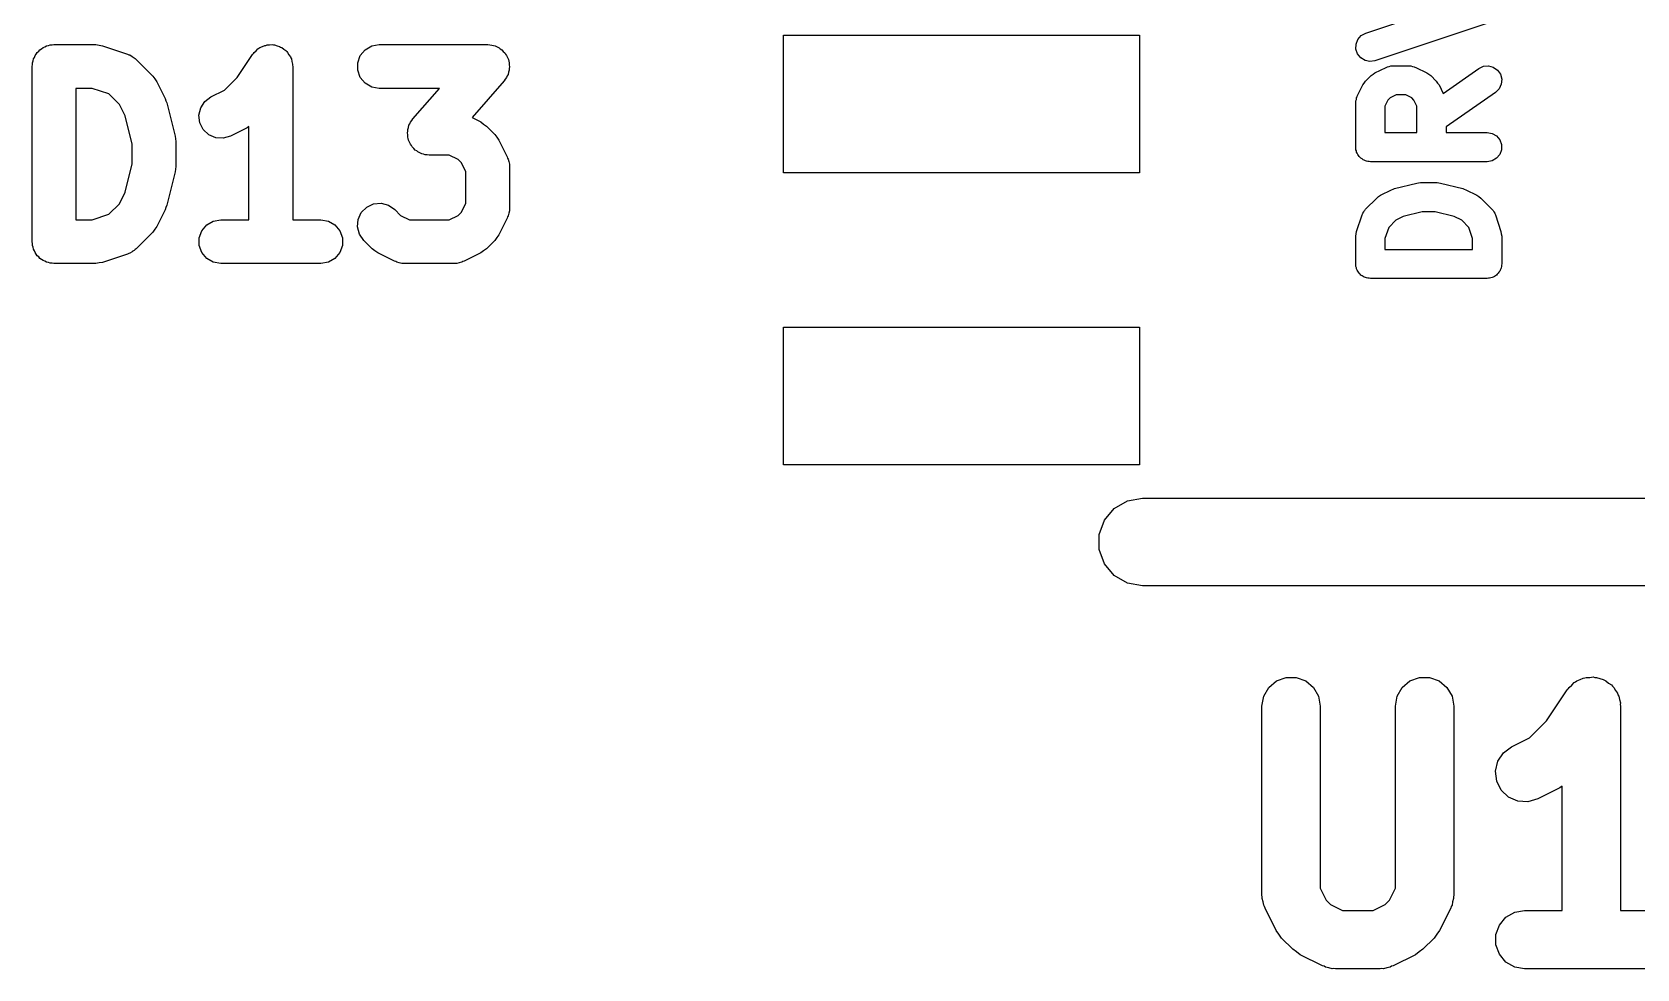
# Model space of a CAD drawing. Extents: x 51 to 137, y -158 to -25.
# Drawn here: x 84.96 to 91.94, y -45.43 to -41.35 of the extents above; entities that cross this region are included whole.
import ezdxf

# ---------------------------------------------------------------- set-up
doc = ezdxf.new("R2010")
doc.units = 0
doc.header["$MEASUREMENT"] = 0
doc.layers.add('BLACK', color=7, linetype='CONTINUOUS')

msp = doc.modelspace()

# ---------------------------------------------------------------- linework, layer by layer
at = {"layer": 'Black'}
for p, q in [((90.7607, -41.358), (91.088, -41.2489)), ((91.3089, -41.3092), (90.8009, -41.4785)), ((88.2269, -41.9659), (88.2269, -41.3665)), ((88.2269, -41.3665), (89.7763, -41.3665)), ((89.7763, -41.3665), (89.7763, -41.9659)), ((90.7186, -41.4055), (90.7267, -41.385)), ((90.7267, -41.385), (90.7413, -41.3685)), ((90.7413, -41.3685), (90.7607, -41.358)), ((84.9628, -41.4785), (84.9642, -41.4703)), ((84.9642, -41.4703), (84.9684, -41.4631)), ((84.9684, -41.4631), (84.9712, -41.4553)), ((84.9712, -41.4553), (84.9766, -41.4489)), ((84.9766, -41.4489), (84.9807, -41.4417)), ((84.9807, -41.4417), (84.9871, -41.4363)), ((84.9871, -41.4363), (84.9925, -41.4299)), ((84.9925, -41.4299), (84.9997, -41.4258)), ((84.9997, -41.4258), (85.0061, -41.4204)), ((85.0061, -41.4204), (85.0139, -41.4176)), ((85.0139, -41.4176), (85.0211, -41.4134)), ((85.0211, -41.4134), (85.0293, -41.412)), ((85.0293, -41.412), (85.0372, -41.4091)), ((85.0372, -41.4091), (85.0455, -41.4091)), ((85.0455, -41.4091), (85.0537, -41.4077)), ((85.0537, -41.4077), (85.2351, -41.4077)), ((85.2351, -41.4077), (85.2502, -41.4103)), ((85.2502, -41.4103), (85.2653, -41.4126)), ((85.2653, -41.4126), (85.3741, -41.4488)), ((85.3741, -41.4488), (85.3789, -41.4515)), ((85.3789, -41.4515), (85.3843, -41.4529)), ((85.3843, -41.4529), (85.3934, -41.4593)), ((85.3934, -41.4593), (85.4032, -41.4646)), ((85.4032, -41.4646), (85.4069, -41.4687)), ((85.4069, -41.4687), (85.4114, -41.4718)), ((85.4114, -41.4718), (85.4839, -41.5444)), ((85.8505, -41.5511), (85.9179, -41.4501)), ((85.9179, -41.4501), (85.9215, -41.4463)), ((85.9215, -41.4463), (85.9242, -41.4417)), ((85.9242, -41.4417), (85.9329, -41.4344)), ((85.9329, -41.4344), (85.9407, -41.4262)), ((85.9407, -41.4262), (85.9455, -41.4238)), ((85.9455, -41.4238), (85.9495, -41.4204)), ((85.9495, -41.4204), (85.9602, -41.4165)), ((85.9602, -41.4165), (85.9704, -41.4115)), ((85.9704, -41.4115), (85.9756, -41.4109)), ((85.9756, -41.4109), (85.9806, -41.4091)), ((85.9806, -41.4091), (85.992, -41.4091)), ((85.992, -41.4091), (86.0033, -41.4079)), ((86.0033, -41.4079), (86.0084, -41.4091)), ((86.0084, -41.4091), (86.0137, -41.4091)), ((86.0137, -41.4091), (86.0244, -41.413)), ((86.0244, -41.413), (86.0354, -41.4157)), ((86.0354, -41.4157), (86.0398, -41.4186)), ((86.0398, -41.4186), (86.0448, -41.4204)), ((86.0448, -41.4204), (86.0535, -41.4277)), ((86.0535, -41.4277), (86.0629, -41.434)), ((86.0629, -41.434), (86.0661, -41.4383)), ((86.0661, -41.4383), (86.0701, -41.4417)), ((86.0701, -41.4417), (86.0758, -41.4515)), ((86.0758, -41.4515), (86.0825, -41.4607)), ((86.0825, -41.4607), (86.084, -41.4658)), ((86.084, -41.4658), (86.0866, -41.4703)), ((86.0866, -41.4703), (86.0886, -41.4815)), ((86.3751, -41.4864), (86.3864, -41.4553)), ((86.3864, -41.4553), (86.4076, -41.4299)), ((86.4076, -41.4299), (86.4363, -41.4134)), ((86.4363, -41.4134), (86.4689, -41.4077)), ((86.4689, -41.4077), (86.9406, -41.4077)), ((86.9406, -41.4077), (86.9497, -41.4093)), ((86.9497, -41.4093), (86.959, -41.4095)), ((86.959, -41.4095), (86.9659, -41.4121)), ((86.9659, -41.4121), (86.9731, -41.4134)), ((86.9731, -41.4134), (86.9812, -41.4181)), ((86.9812, -41.4181), (86.9899, -41.4214)), ((86.9899, -41.4214), (86.9954, -41.4263)), ((86.9954, -41.4263), (87.0018, -41.4299)), ((87.0018, -41.4299), (87.0078, -41.4371)), ((87.0078, -41.4371), (87.0148, -41.4432)), ((87.0148, -41.4432), (87.0183, -41.4497)), ((87.0183, -41.4497), (87.0231, -41.4553)), ((87.0231, -41.4553), (87.0262, -41.464)), ((87.0262, -41.464), (87.0307, -41.4722)), ((87.0307, -41.4722), (87.0319, -41.4795)), ((90.718, -41.4276), (90.7186, -41.4055)), ((90.725, -41.4485), (90.718, -41.4276)), ((90.7387, -41.4658), (90.725, -41.4485)), ((90.7575, -41.4773), (90.7387, -41.4658)), ((84.9585, -41.5029), (84.9599, -41.4947)), ((84.9585, -42.2649), (84.9585, -41.5029)), ((84.9599, -41.4864), (84.9628, -41.4785)), ((84.9599, -41.4947), (84.9599, -41.4864)), ((86.0886, -41.4815), (86.0918, -41.4924)), ((86.0918, -41.4924), (86.0915, -41.4977)), ((86.0915, -41.4977), (86.0924, -41.5029)), ((86.0924, -41.5029), (86.0924, -42.1697)), ((86.3751, -41.5195), (86.3751, -41.4864)), ((86.3864, -41.5505), (86.3751, -41.5195)), ((87.0294, -41.5373), (87.0256, -41.5436)), ((87.0312, -41.5282), (87.0294, -41.5373)), ((87.0344, -41.5195), (87.0312, -41.5282)), ((87.0319, -41.4795), (87.0344, -41.4864)), ((87.0344, -41.4864), (87.0344, -41.4957)), ((87.0344, -41.4957), (87.0358, -41.5049)), ((87.0358, -41.5049), (87.0344, -41.5121)), ((87.0344, -41.5121), (87.0344, -41.5195)), ((90.7791, -41.4817), (90.7575, -41.4773)), ((90.8009, -41.4785), (90.7791, -41.4817)), ((90.7843, -41.5427), (90.7926, -41.5368)), ((90.7926, -41.5368), (90.8008, -41.5308)), ((90.8008, -41.5308), (90.8492, -41.5066)), ((90.8492, -41.5066), (90.8527, -41.5055)), ((90.8527, -41.5055), (90.8559, -41.5037)), ((90.8559, -41.5037), (90.8632, -41.5024)), ((90.8632, -41.5024), (90.8703, -41.5003)), ((90.8703, -41.5003), (90.874, -41.5005)), ((90.874, -41.5005), (90.8776, -41.4999)), ((90.8776, -41.4999), (90.9501, -41.4999)), ((90.9501, -41.4999), (90.9537, -41.5005)), ((90.9537, -41.5005), (90.9574, -41.5003)), ((90.9574, -41.5003), (90.9645, -41.5024)), ((90.9645, -41.5024), (90.9719, -41.5037)), ((90.9719, -41.5037), (90.975, -41.5055)), ((90.975, -41.5055), (90.9785, -41.5066)), ((90.9785, -41.5066), (91.0269, -41.5308)), ((91.0269, -41.5308), (91.0351, -41.5369)), ((91.0351, -41.5369), (91.0434, -41.5427)), ((91.0977, -41.6197), (91.2524, -41.5114)), ((91.2524, -41.5114), (91.2724, -41.5021)), ((91.2724, -41.5021), (91.2944, -41.5001)), ((91.2944, -41.5001), (91.3157, -41.5058)), ((91.3157, -41.5058), (91.3337, -41.5185)), ((91.3337, -41.5185), (91.3464, -41.5366)), ((91.3464, -41.5366), (91.3521, -41.5579)), ((85.2197, -41.5982), (85.149, -41.5982)), ((85.149, -41.5982), (85.149, -42.1697)), ((85.2925, -41.6225), (85.2197, -41.5982)), ((85.4839, -41.5444), (85.4927, -41.5569)), ((85.4927, -41.5569), (85.5018, -41.5692)), ((85.5018, -41.5692), (85.5381, -41.6417)), ((85.7368, -41.6354), (85.7956, -41.6061)), ((85.7956, -41.6061), (85.8505, -41.5511)), ((86.4076, -41.5759), (86.3864, -41.5505)), ((86.4363, -41.5924), (86.4076, -41.5759)), ((86.4689, -41.5982), (86.4363, -41.5924)), ((86.7307, -41.5982), (86.4689, -41.5982)), ((86.6149, -41.7305), (86.7307, -41.5982)), ((87.0123, -41.5656), (86.8726, -41.7253)), ((87.0171, -41.5577), (87.0123, -41.5656)), ((87.0231, -41.5505), (87.0171, -41.5577)), ((87.0256, -41.5436), (87.0231, -41.5505)), ((90.724, -41.6318), (90.7482, -41.5834)), ((90.7482, -41.5834), (90.7543, -41.5752)), ((90.7543, -41.5752), (90.7601, -41.5669)), ((90.7601, -41.5669), (90.7843, -41.5427)), ((91.0434, -41.5427), (91.0676, -41.5669)), ((91.0676, -41.5669), (91.0734, -41.5752)), ((91.0734, -41.5752), (91.0795, -41.5834)), ((91.0795, -41.5834), (91.0977, -41.6197)), ((91.3408, -41.5998), (91.3252, -41.6154)), ((91.3501, -41.5798), (91.3408, -41.5998)), ((91.3521, -41.5579), (91.3501, -41.5798)), ((85.3383, -41.6682), (85.2925, -41.6225)), ((85.363, -41.7176), (85.3383, -41.6682)), ((85.5381, -41.6417), (85.541, -41.6517)), ((85.541, -41.6517), (85.5453, -41.6612)), ((85.5453, -41.6612), (85.5815, -41.8064)), ((85.692, -41.6827), (85.7103, -41.6551)), ((85.7103, -41.6551), (85.7368, -41.6354)), ((90.7173, -41.6602), (90.7179, -41.6565)), ((90.7173, -41.8537), (90.7173, -41.6602)), ((90.7177, -41.6529), (90.7198, -41.6458)), ((90.7179, -41.6565), (90.7177, -41.6529)), ((90.7198, -41.6458), (90.7211, -41.6384)), ((90.7211, -41.6384), (90.723, -41.6353)), ((90.723, -41.6353), (90.724, -41.6318)), ((90.8572, -41.6494), (90.8443, -41.6751)), ((90.8443, -41.6751), (90.8443, -41.7902)), ((90.8668, -41.6398), (90.8572, -41.6494)), ((90.8926, -41.6269), (90.8668, -41.6398)), ((90.9352, -41.6269), (90.8926, -41.6269)), ((90.9609, -41.6398), (90.9352, -41.6269)), ((90.9705, -41.6494), (90.9609, -41.6398)), ((90.9834, -41.6751), (90.9705, -41.6494)), ((90.9834, -41.7902), (90.9834, -41.6751)), ((91.3252, -41.6154), (91.1104, -41.7658)), ((85.3939, -41.8412), (85.363, -41.7176)), ((85.6843, -41.7149), (85.692, -41.6827)), ((85.6881, -41.7478), (85.6843, -41.7149)), ((85.7029, -41.7774), (85.6881, -41.7478)), ((86.6016, -41.7525), (86.6041, -41.7456)), ((86.6041, -41.7456), (86.6101, -41.7384)), ((86.6101, -41.7384), (86.6149, -41.7305)), ((86.8726, -41.7253), (86.9106, -41.7443)), ((86.9106, -41.7443), (86.9228, -41.7534)), ((85.5815, -41.8064), (85.5824, -41.818)), ((85.5824, -41.818), (85.5844, -41.8295)), ((85.7269, -41.8001), (85.7029, -41.7774)), ((85.7573, -41.8133), (85.7269, -41.8001)), ((85.7903, -41.8153), (85.7573, -41.8133)), ((85.822, -41.8058), (85.7903, -41.8153)), ((85.8946, -41.7695), (85.822, -41.8058)), ((85.9019, -41.7641), (85.8946, -41.7695)), ((85.9019, -42.1697), (85.9019, -41.7641)), ((86.5913, -41.7912), (86.5928, -41.784)), ((86.5928, -41.8004), (86.5913, -41.7912)), ((86.5928, -41.7767), (86.596, -41.7679)), ((86.5928, -41.784), (86.5928, -41.7767)), ((86.5928, -41.8097), (86.5928, -41.8004)), ((86.5953, -41.8166), (86.5928, -41.8097)), ((86.5964, -41.8239), (86.5953, -41.8166)), ((86.596, -41.7679), (86.5978, -41.7588)), ((86.5978, -41.7588), (86.6016, -41.7525)), ((86.9228, -41.7534), (86.9354, -41.7621)), ((86.9354, -41.7621), (86.9716, -41.7984)), ((86.9716, -41.7984), (86.9804, -41.8109)), ((86.9804, -41.8109), (86.9895, -41.8232)), ((90.8443, -41.7902), (90.9834, -41.7902)), ((91.1104, -41.7658), (91.1104, -41.7902)), ((91.1104, -41.7902), (91.2888, -41.7902)), ((91.2888, -41.7902), (91.3105, -41.794)), ((91.3105, -41.794), (91.3296, -41.805)), ((91.3296, -41.805), (91.3438, -41.8219)), ((85.3939, -41.9266), (85.3939, -41.8412)), ((85.5844, -41.8295), (85.5844, -41.9383)), ((86.6009, -41.8321), (86.5964, -41.8239)), ((86.6041, -41.8408), (86.6009, -41.8321)), ((86.6088, -41.8465), (86.6041, -41.8408)), ((86.6124, -41.8529), (86.6088, -41.8465)), ((86.6194, -41.859), (86.6124, -41.8529)), ((86.6253, -41.8662), (86.6194, -41.859)), ((86.6317, -41.8698), (86.6253, -41.8662)), ((86.6372, -41.8747), (86.6317, -41.8698)), ((86.6459, -41.8781), (86.6372, -41.8747)), ((86.654, -41.8827), (86.6459, -41.8781)), ((86.6612, -41.884), (86.654, -41.8827)), ((86.6681, -41.8866), (86.6612, -41.884)), ((86.6774, -41.8868), (86.6681, -41.8866)), ((86.6866, -41.8884), (86.6774, -41.8868)), ((86.7729, -41.8884), (86.6866, -41.8884)), ((86.8116, -41.9078), (86.7729, -41.8884)), ((86.9895, -41.8232), (87.0258, -41.8957)), ((90.7183, -41.8591), (90.7173, -41.8537)), ((90.7183, -41.8647), (90.7183, -41.8591)), ((90.7202, -41.8699), (90.7183, -41.8647)), ((90.7211, -41.8754), (90.7202, -41.8699)), ((90.7239, -41.8802), (90.7211, -41.8754)), ((90.7258, -41.8854), (90.7239, -41.8802)), ((90.7294, -41.8897), (90.7258, -41.8854)), ((90.7322, -41.8945), (90.7294, -41.8897)), ((91.3438, -41.8854), (91.3296, -41.9023)), ((91.3438, -41.8219), (91.3513, -41.8426)), ((91.3513, -41.8647), (91.3438, -41.8854)), ((91.3513, -41.8426), (91.3513, -41.8647)), ((85.363, -42.0502), (85.3939, -41.9266)), ((85.5815, -41.9614), (85.5453, -42.1066)), ((85.5824, -41.9498), (85.5815, -41.9614)), ((85.5844, -41.9383), (85.5824, -41.9498)), ((86.826, -41.9222), (86.8116, -41.9078)), ((86.8453, -41.9608), (86.826, -41.9222)), ((86.8453, -42.0973), (86.8453, -41.9608)), ((87.0258, -41.8957), (87.0273, -41.901)), ((87.0273, -41.901), (87.0301, -41.9058)), ((87.0301, -41.9058), (87.032, -41.9168)), ((87.032, -41.9168), (87.0352, -41.9275)), ((87.0352, -41.9275), (87.0349, -41.9329)), ((87.0349, -41.9329), (87.0358, -41.9383)), ((87.0358, -41.9383), (87.0358, -42.1198)), ((90.7364, -41.8981), (90.7322, -41.8945)), ((90.74, -41.9023), (90.7364, -41.8981)), ((90.7448, -41.9051), (90.74, -41.9023)), ((90.7491, -41.9087), (90.7448, -41.9051)), ((90.7543, -41.9106), (90.7491, -41.9087)), ((90.7591, -41.9133), (90.7543, -41.9106)), ((90.7646, -41.9143), (90.7591, -41.9133)), ((90.7698, -41.9162), (90.7646, -41.9143)), ((90.7753, -41.9162), (90.7698, -41.9162)), ((90.7808, -41.9172), (90.7753, -41.9162)), ((91.2888, -41.9172), (90.7808, -41.9172)), ((91.3105, -41.9133), (91.2888, -41.9172)), ((91.3296, -41.9023), (91.3105, -41.9133)), ((89.7763, -41.9659), (88.2269, -41.9659)), ((90.8864, -42.034), (90.9831, -42.0098)), ((90.9831, -42.0098), (90.9909, -42.0092)), ((90.9909, -42.0092), (90.9985, -42.0079)), ((90.9985, -42.0079), (91.0711, -42.0079)), ((91.0711, -42.0079), (91.0787, -42.0092)), ((91.0787, -42.0092), (91.0865, -42.0098)), ((91.0865, -42.0098), (91.1833, -42.034)), ((85.2925, -42.1454), (85.3383, -42.0996)), ((85.3383, -42.0996), (85.363, -42.0502)), ((86.4142, -42.1143), (86.4442, -42.1003)), ((86.4442, -42.1003), (86.4772, -42.0975)), ((86.4772, -42.0975), (86.5091, -42.106)), ((86.826, -42.1359), (86.8453, -42.0973)), ((90.7601, -42.1233), (90.8085, -42.0749)), ((90.8085, -42.0749), (90.8168, -42.069)), ((90.8168, -42.069), (90.825, -42.063)), ((90.825, -42.063), (90.8734, -42.0388)), ((90.8734, -42.0388), (90.88, -42.0368)), ((90.88, -42.0368), (90.8864, -42.034)), ((91.1833, -42.034), (91.1896, -42.0368)), ((91.1896, -42.0368), (91.1963, -42.0388)), ((91.1963, -42.0388), (91.2446, -42.063)), ((91.2446, -42.063), (91.2528, -42.069)), ((91.2528, -42.069), (91.2611, -42.0749)), ((91.2611, -42.0749), (91.3095, -42.1233)), ((85.149, -42.1697), (85.2197, -42.1697)), ((85.2197, -42.1697), (85.2925, -42.1454)), ((85.5381, -42.1261), (85.5018, -42.1987)), ((85.541, -42.1161), (85.5381, -42.1261)), ((85.5453, -42.1066), (85.541, -42.1161)), ((85.7469, -42.1754), (85.7794, -42.1697)), ((85.7794, -42.1697), (85.9019, -42.1697)), ((86.0924, -42.1697), (86.2149, -42.1697)), ((86.2149, -42.1697), (86.2474, -42.1754)), ((86.374, -42.2006), (86.3769, -42.1677)), ((86.3769, -42.1677), (86.3908, -42.1377)), ((86.3908, -42.1377), (86.4142, -42.1143)), ((86.5091, -42.106), (86.5362, -42.125)), ((86.5362, -42.125), (86.5616, -42.1503)), ((86.5616, -42.1503), (86.6002, -42.1697)), ((86.6002, -42.1697), (86.7729, -42.1697)), ((86.7729, -42.1697), (86.8116, -42.1503)), ((86.8116, -42.1503), (86.826, -42.1359)), ((87.0258, -42.1624), (86.9895, -42.2349)), ((87.0273, -42.1571), (87.0258, -42.1624)), ((87.0301, -42.1523), (87.0273, -42.1571)), ((87.032, -42.1414), (87.0301, -42.1523)), ((87.0352, -42.1307), (87.032, -42.1414)), ((87.0358, -42.1198), (87.0349, -42.1252)), ((87.0349, -42.1252), (87.0352, -42.1307)), ((90.7206, -42.2206), (90.7448, -42.1481)), ((90.7448, -42.1481), (90.7465, -42.1448)), ((90.7465, -42.1448), (90.7475, -42.1413)), ((90.7475, -42.1413), (90.7517, -42.1352)), ((90.7517, -42.1352), (90.7553, -42.1287)), ((90.7553, -42.1287), (90.758, -42.1263)), ((90.758, -42.1263), (90.7601, -42.1233)), ((90.9239, -42.1555), (90.891, -42.172)), ((91.0063, -42.1349), (90.9239, -42.1555)), ((91.0633, -42.1349), (91.0063, -42.1349)), ((91.1457, -42.1555), (91.0633, -42.1349)), ((91.1786, -42.172), (91.1457, -42.1555)), ((91.3095, -42.1233), (91.3116, -42.1262)), ((91.3116, -42.1262), (91.3144, -42.1287)), ((91.3144, -42.1287), (91.3179, -42.1352)), ((91.3179, -42.1352), (91.3222, -42.1413)), ((91.3222, -42.1413), (91.3231, -42.1449)), ((91.3231, -42.1449), (91.3249, -42.1481)), ((91.3249, -42.1481), (91.3491, -42.2206)), ((85.4839, -42.2234), (85.4114, -42.296)), ((85.4927, -42.2109), (85.4839, -42.2234)), ((85.5018, -42.1987), (85.4927, -42.2109)), ((85.6856, -42.2484), (85.6969, -42.2173)), ((85.6969, -42.2173), (85.7182, -42.1919)), ((85.7182, -42.1919), (85.7469, -42.1754)), ((86.2474, -42.1754), (86.2761, -42.1919)), ((86.2761, -42.1919), (86.2973, -42.2173)), ((86.2973, -42.2173), (86.3087, -42.2484)), ((86.3825, -42.2326), (86.374, -42.2006)), ((86.4015, -42.2597), (86.3825, -42.2326)), ((86.9895, -42.2349), (86.9804, -42.2472)), ((90.7173, -42.2407), (90.7191, -42.2307)), ((90.7173, -42.3617), (90.7173, -42.2407)), ((90.7191, -42.2307), (90.7206, -42.2206)), ((90.8605, -42.2025), (90.8443, -42.251)), ((90.891, -42.172), (90.8605, -42.2025)), ((91.2091, -42.2025), (91.1786, -42.172)), ((91.2253, -42.251), (91.2091, -42.2025)), ((91.3491, -42.2206), (91.3505, -42.2307)), ((91.3505, -42.2307), (91.3523, -42.2407)), ((91.3523, -42.2407), (91.3523, -42.3617)), ((84.9599, -42.2731), (84.9585, -42.2649)), ((84.9599, -42.2815), (84.9599, -42.2731)), ((84.9628, -42.2893), (84.9599, -42.2815)), ((84.9642, -42.2975), (84.9628, -42.2893)), ((84.9684, -42.3047), (84.9642, -42.2975)), ((84.9712, -42.3125), (84.9684, -42.3047)), ((85.3934, -42.3085), (85.3843, -42.315)), ((85.3939, -42.3083), (85.3934, -42.3085)), ((85.4032, -42.3032), (85.3939, -42.3083)), ((85.4069, -42.2991), (85.4032, -42.3032)), ((85.4114, -42.296), (85.4069, -42.2991)), ((85.6856, -42.2815), (85.6856, -42.2484)), ((85.6969, -42.3125), (85.6856, -42.2815)), ((86.3087, -42.2815), (86.2973, -42.3125)), ((86.3087, -42.2484), (86.3087, -42.2815)), ((86.4378, -42.296), (86.4015, -42.2597)), ((86.4503, -42.3047), (86.4378, -42.296)), ((86.4625, -42.3138), (86.4503, -42.3047)), ((86.9228, -42.3047), (86.9106, -42.3138)), ((86.9354, -42.296), (86.9228, -42.3047)), ((86.9716, -42.2597), (86.9354, -42.296)), ((86.9804, -42.2472), (86.9716, -42.2597)), ((90.8443, -42.251), (90.8443, -42.2982)), ((90.8443, -42.2982), (91.2253, -42.2982)), ((91.2253, -42.2982), (91.2253, -42.251)), ((84.9766, -42.3189), (84.9712, -42.3125)), ((84.9807, -42.3261), (84.9766, -42.3189)), ((84.9871, -42.3315), (84.9807, -42.3261)), ((84.9925, -42.3379), (84.9871, -42.3315)), ((84.9997, -42.342), (84.9925, -42.3379)), ((85.0061, -42.3474), (84.9997, -42.342)), ((85.0139, -42.3503), (85.0061, -42.3474)), ((85.0211, -42.3544), (85.0139, -42.3503)), ((85.0293, -42.3559), (85.0211, -42.3544)), ((85.0372, -42.3587), (85.0293, -42.3559)), ((85.0455, -42.3587), (85.0372, -42.3587)), ((85.0537, -42.3602), (85.0455, -42.3587)), ((85.2351, -42.3602), (85.0537, -42.3602)), ((85.2502, -42.3575), (85.2351, -42.3602)), ((85.2653, -42.3553), (85.2502, -42.3575)), ((85.3741, -42.319), (85.2653, -42.3553)), ((85.3789, -42.3164), (85.3741, -42.319)), ((85.3843, -42.315), (85.3789, -42.3164)), ((85.7182, -42.3379), (85.6969, -42.3125)), ((85.7469, -42.3544), (85.7182, -42.3379)), ((85.7794, -42.3602), (85.7469, -42.3544)), ((86.2149, -42.3602), (85.7794, -42.3602)), ((86.2474, -42.3544), (86.2149, -42.3602)), ((86.2761, -42.3379), (86.2474, -42.3544)), ((86.2973, -42.3125), (86.2761, -42.3379)), ((86.5351, -42.3501), (86.4625, -42.3138)), ((86.5404, -42.3517), (86.5351, -42.3501)), ((86.5451, -42.3544), (86.5404, -42.3517)), ((86.5561, -42.3564), (86.5451, -42.3544)), ((86.5668, -42.3595), (86.5561, -42.3564)), ((86.5723, -42.3592), (86.5668, -42.3595)), ((86.5777, -42.3602), (86.5723, -42.3592)), ((86.7954, -42.3602), (86.5777, -42.3602)), ((86.8008, -42.3592), (86.7954, -42.3602)), ((86.8063, -42.3595), (86.8008, -42.3592)), ((86.817, -42.3564), (86.8063, -42.3595)), ((86.828, -42.3544), (86.817, -42.3564)), ((86.8328, -42.3517), (86.828, -42.3544)), ((86.838, -42.3501), (86.8328, -42.3517)), ((86.9106, -42.3138), (86.838, -42.3501)), ((90.7183, -42.3671), (90.7173, -42.3617)), ((90.7183, -42.3727), (90.7183, -42.3671)), ((90.7202, -42.3779), (90.7183, -42.3727)), ((90.7211, -42.3834), (90.7202, -42.3779)), ((91.3494, -42.3779), (91.3485, -42.3834)), ((91.3513, -42.3727), (91.3494, -42.3779)), ((91.3523, -42.3617), (91.3513, -42.3671)), ((91.3513, -42.3671), (91.3513, -42.3727)), ((90.7239, -42.3882), (90.7211, -42.3834)), ((90.7258, -42.3934), (90.7239, -42.3882)), ((90.7294, -42.3977), (90.7258, -42.3934)), ((90.7322, -42.4025), (90.7294, -42.3977)), ((90.7364, -42.4061), (90.7322, -42.4025)), ((90.74, -42.4103), (90.7364, -42.4061)), ((90.7448, -42.4131), (90.74, -42.4103)), ((90.7491, -42.4167), (90.7448, -42.4131)), ((90.7543, -42.4186), (90.7491, -42.4167)), ((90.7591, -42.4213), (90.7543, -42.4186)), ((90.7646, -42.4223), (90.7591, -42.4213)), ((90.7698, -42.4242), (90.7646, -42.4223)), ((90.7753, -42.4242), (90.7698, -42.4242)), ((90.7808, -42.4252), (90.7753, -42.4242)), ((91.2888, -42.4252), (90.7808, -42.4252)), ((91.2943, -42.4242), (91.2888, -42.4252)), ((91.2998, -42.4242), (91.2943, -42.4242)), ((91.3051, -42.4223), (91.2998, -42.4242)), ((91.3105, -42.4213), (91.3051, -42.4223)), ((91.3153, -42.4186), (91.3105, -42.4213)), ((91.3206, -42.4167), (91.3153, -42.4186)), ((91.3248, -42.4131), (91.3206, -42.4167)), ((91.3296, -42.4103), (91.3248, -42.4131)), ((91.3332, -42.4061), (91.3296, -42.4103)), ((91.3375, -42.4025), (91.3332, -42.4061)), ((91.3402, -42.3977), (91.3375, -42.4025)), ((91.3438, -42.3934), (91.3402, -42.3977)), ((91.3457, -42.3882), (91.3438, -42.3934)), ((91.3485, -42.3834), (91.3457, -42.3882)), ((88.2269, -43.2359), (88.2269, -42.6365)), ((88.2269, -42.6365), (89.7763, -42.6365)), ((89.7763, -42.6365), (89.7763, -43.2359)), ((89.7763, -43.2359), (88.2269, -43.2359)), ((89.624, -43.4759), (89.6665, -43.4253)), ((89.6665, -43.4253), (89.7238, -43.3922)), ((89.7238, -43.3922), (89.789, -43.3807)), ((89.789, -43.3807), (93.599, -43.3807)), ((89.6014, -43.5381), (89.624, -43.4759)), ((89.6014, -43.6043), (89.6014, -43.5381)), ((89.624, -43.6664), (89.6014, -43.6043)), ((89.6665, -43.7171), (89.624, -43.6664)), ((89.7238, -43.7502), (89.6665, -43.7171)), ((89.789, -43.7617), (89.7238, -43.7502)), ((93.599, -43.7617), (89.789, -43.7617)), ((90.3388, -44.2032), (90.3726, -44.1748)), ((90.3726, -44.1748), (90.414, -44.1597)), ((90.414, -44.1597), (90.4581, -44.1597)), ((90.4581, -44.1597), (90.4996, -44.1748)), ((90.4996, -44.1748), (90.5334, -44.2032)), ((90.9194, -44.2032), (90.9532, -44.1748)), ((90.9532, -44.1748), (90.9946, -44.1597)), ((90.9946, -44.1597), (91.0387, -44.1597)), ((91.0387, -44.1597), (91.0802, -44.1748)), ((91.0802, -44.1748), (91.114, -44.2032)), ((91.6451, -44.2032), (91.6567, -44.1934)), ((91.6567, -44.1934), (91.6672, -44.1825)), ((91.6672, -44.1825), (91.6735, -44.1794)), ((91.6735, -44.1794), (91.6789, -44.1748)), ((91.6789, -44.1748), (91.6931, -44.1696)), ((91.6931, -44.1696), (91.7067, -44.1629)), ((91.7067, -44.1629), (91.7137, -44.1622)), ((91.7137, -44.1622), (91.7203, -44.1597)), ((91.7203, -44.1597), (91.7355, -44.1597)), ((91.7355, -44.1597), (91.7506, -44.1581)), ((91.7506, -44.1581), (91.7574, -44.1597)), ((91.7574, -44.1597), (91.7644, -44.1597)), ((91.7644, -44.1597), (91.7787, -44.1649)), ((91.7787, -44.1649), (91.7934, -44.1685)), ((91.7934, -44.1685), (91.7993, -44.1724)), ((91.7993, -44.1724), (91.8059, -44.1748)), ((91.8059, -44.1748), (91.8175, -44.1846)), ((91.8175, -44.1846), (91.8301, -44.193)), ((91.8301, -44.193), (91.8343, -44.1987)), ((90.3091, -44.2848), (90.3168, -44.2414)), ((90.3168, -44.2414), (90.3388, -44.2032)), ((90.5334, -44.2032), (90.5554, -44.2414)), ((90.5554, -44.2414), (90.5631, -44.2848)), ((90.8897, -44.2848), (90.8973, -44.2414)), ((90.8973, -44.2414), (90.9194, -44.2032)), ((91.114, -44.2032), (91.136, -44.2414)), ((91.136, -44.2414), (91.1437, -44.2848)), ((91.5469, -44.349), (91.6367, -44.2144)), ((91.6367, -44.2144), (91.6416, -44.2093)), ((91.6416, -44.2093), (91.6451, -44.2032)), ((91.8343, -44.1987), (91.8397, -44.2032)), ((91.8397, -44.2032), (91.8473, -44.2163)), ((91.8473, -44.2163), (91.8562, -44.2285)), ((91.8562, -44.2285), (91.8582, -44.2353)), ((91.8582, -44.2353), (91.8617, -44.2414)), ((91.8617, -44.2414), (91.8644, -44.2563)), ((91.8644, -44.2563), (91.8686, -44.2709)), ((90.3091, -45.1073), (90.3091, -44.2848)), ((90.5631, -44.2848), (90.5631, -45.0773)), ((90.8897, -45.0773), (90.8897, -44.2848)), ((91.1437, -44.2848), (91.1437, -45.1073)), ((91.8686, -44.2709), (91.8682, -44.2779)), ((91.8682, -44.2779), (91.8694, -44.2848)), ((91.8694, -44.2848), (91.8694, -45.1738)), ((91.4736, -44.4223), (91.5469, -44.349)), ((91.3599, -44.4878), (91.3953, -44.4615)), ((91.3953, -44.4615), (91.4736, -44.4223)), ((91.3253, -44.5675), (91.3356, -44.5246)), ((91.3356, -44.5246), (91.3599, -44.4878)), ((91.3304, -44.6113), (91.3253, -44.5675)), ((91.3501, -44.6508), (91.3304, -44.6113)), ((91.3821, -44.6811), (91.3501, -44.6508)), ((91.4226, -44.6986), (91.3821, -44.6811)), ((91.6057, -44.6403), (91.5089, -44.6887)), ((91.6154, -44.6331), (91.6057, -44.6403)), ((91.6154, -45.1738), (91.6154, -44.6331)), ((91.4666, -44.7013), (91.4226, -44.6986)), ((91.5089, -44.6887), (91.4666, -44.7013)), ((90.5631, -45.0773), (90.5889, -45.1288)), ((90.8639, -45.1288), (90.8897, -45.0773)), ((90.3104, -45.1145), (90.3091, -45.1073)), ((90.3099, -45.1218), (90.3104, -45.1145)), ((90.3142, -45.1361), (90.3099, -45.1218)), ((90.3168, -45.1507), (90.3142, -45.1361)), ((90.3204, -45.1571), (90.3168, -45.1507)), ((90.3225, -45.1641), (90.3204, -45.1571)), ((90.3709, -45.2609), (90.3225, -45.1641)), ((90.5889, -45.1288), (90.6081, -45.1481)), ((90.6081, -45.1481), (90.6596, -45.1738)), ((90.7932, -45.1738), (90.8447, -45.1481)), ((90.8447, -45.1481), (90.8639, -45.1288)), ((91.1303, -45.1641), (91.0819, -45.2609)), ((91.1323, -45.1571), (91.1303, -45.1641)), ((91.136, -45.1507), (91.1323, -45.1571)), ((91.1386, -45.1361), (91.136, -45.1507)), ((91.1428, -45.1218), (91.1386, -45.1361)), ((91.1437, -45.1073), (91.1424, -45.1145)), ((91.1424, -45.1145), (91.1428, -45.1218)), ((90.6596, -45.1738), (90.7932, -45.1738)), ((91.327, -45.2788), (91.3421, -45.2373)), ((91.3421, -45.2373), (91.3705, -45.2035)), ((91.3705, -45.2035), (91.4087, -45.1815)), ((91.4087, -45.1815), (91.4521, -45.1738)), ((91.4521, -45.1738), (91.6154, -45.1738)), ((91.8694, -45.1738), (92.0327, -45.1738)), ((90.383, -45.2772), (90.3709, -45.2609)), ((90.3947, -45.2939), (90.383, -45.2772)), ((90.4431, -45.3422), (90.3947, -45.2939)), ((91.0581, -45.2939), (91.0097, -45.3422)), ((91.0698, -45.2772), (91.0581, -45.2939)), ((91.0819, -45.2609), (91.0698, -45.2772)), ((91.327, -45.3229), (91.327, -45.2788)), ((90.4597, -45.3539), (90.4431, -45.3422)), ((90.4761, -45.366), (90.4597, -45.3539)), ((90.5728, -45.4144), (90.4761, -45.366)), ((90.9767, -45.366), (90.8799, -45.4144)), ((90.993, -45.3539), (90.9767, -45.366)), ((91.0097, -45.3422), (90.993, -45.3539)), ((91.3421, -45.3643), (91.327, -45.3229)), ((91.3705, -45.3981), (91.3421, -45.3643)), ((90.5798, -45.4165), (90.5728, -45.4144)), ((90.5862, -45.4202), (90.5798, -45.4165)), ((90.6008, -45.4227), (90.5862, -45.4202)), ((90.6151, -45.427), (90.6008, -45.4227)), ((90.6224, -45.4265), (90.6151, -45.427)), ((90.6296, -45.4278), (90.6224, -45.4265)), ((90.8231, -45.4278), (90.6296, -45.4278)), ((90.8304, -45.4265), (90.8231, -45.4278)), ((90.8377, -45.427), (90.8304, -45.4265)), ((90.8519, -45.4227), (90.8377, -45.427)), ((90.8666, -45.4202), (90.8519, -45.4227)), ((90.8729, -45.4165), (90.8666, -45.4202)), ((90.8799, -45.4144), (90.8729, -45.4165)), ((91.4087, -45.4202), (91.3705, -45.3981)), ((91.4521, -45.4278), (91.4087, -45.4202)), ((92.0327, -45.4278), (91.4521, -45.4278))]:
    msp.add_line(p, q, dxfattribs=at)

doc.saveas('drawing.dxf')
